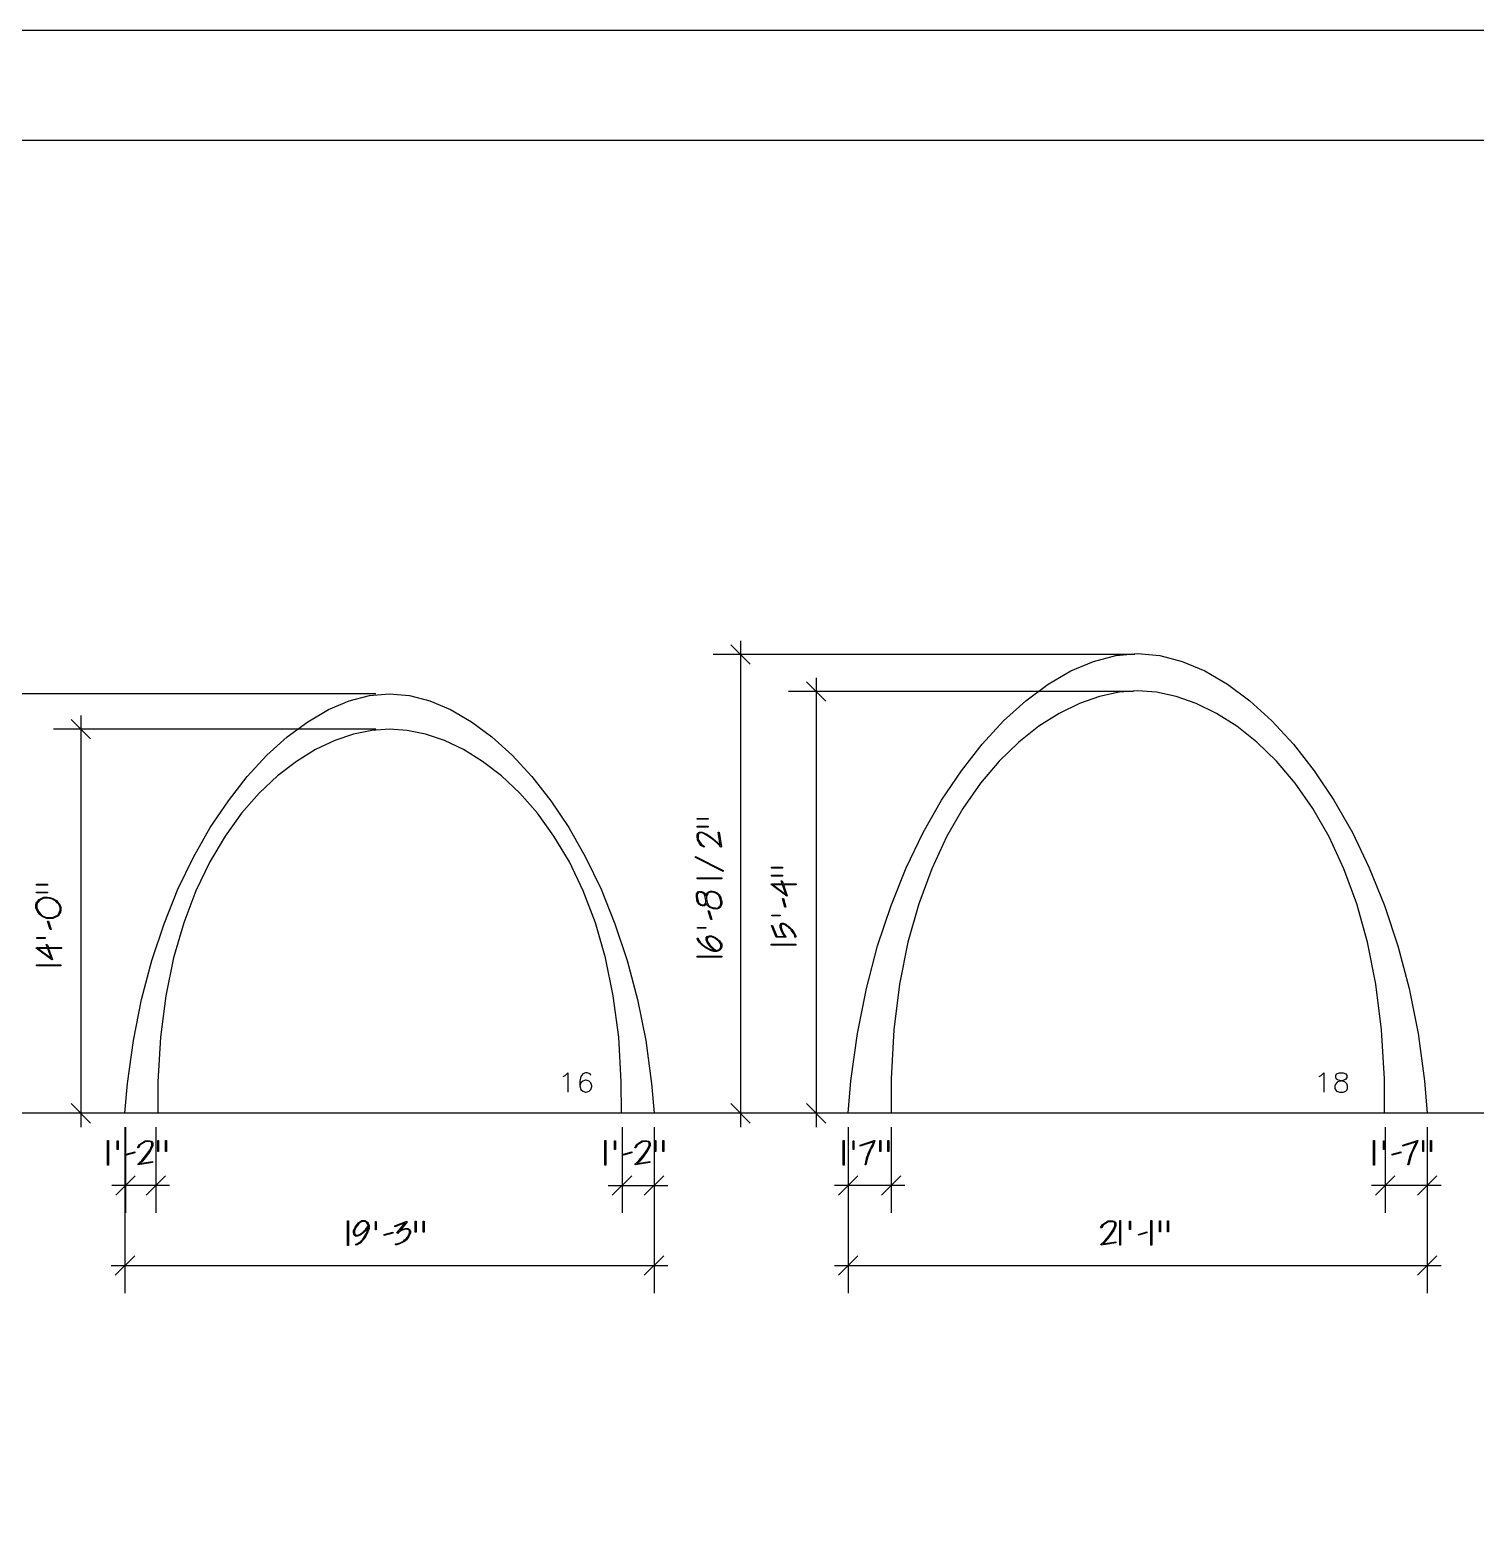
# Model space of a CAD drawing. Extents: x -97.3 to -8.2, y -85.6 to -26.1.
# Drawn here: x -47.32 to -31.03, y -43.06 to -26.12 of the extents above; entities that cross this region are included whole.
import ezdxf

# ---------------------------------------------------------------- set-up
doc = ezdxf.new("R2010")
doc.units = 0
for name, color, linetype in [('ARCHES', 18, 'CONTINUOUS'), ('DIMENSION', 18, 'CONTINUOUS'), ('NONE', 18, 'CONTINUOUS')]:
    doc.layers.add(name, color=color, linetype=linetype)

msp = doc.modelspace()

# ---------------------------------------------------------------- linework, layer by layer
at = {"layer": 'ARCHES'}
for points in [[(-34.841, -33.149), (-34.594, -33.171), (-34.342, -33.237), (-34.087, -33.345), (-33.832, -33.493), (-33.578, -33.682), (-33.329, -33.908), (-33.087, -34.171), (-32.853, -34.469), (-32.632, -34.801), (-32.424, -35.166), (-32.233, -35.562), (-32.061, -35.988), (-31.91, -36.442), (-31.783, -36.923), (-31.682, -37.43), (-31.61, -37.961), (-31.58, -38.328), (-31.588, -38.328), (-31.605, -38.328), (-31.63, -38.328), (-31.66, -38.328), (-31.696, -38.328), (-31.736, -38.328), (-31.778, -38.328), (-31.821, -38.328), (-31.864, -38.328), (-31.906, -38.328), (-31.946, -38.328), (-31.981, -38.328), (-32.012, -38.328), (-32.036, -38.328), (-32.053, -38.328), (-32.062, -38.328), (-32.063, -37.938), (-32.094, -37.386), (-32.159, -36.873), (-32.253, -36.401), (-32.374, -35.967), (-32.519, -35.572), (-32.685, -35.214), (-32.869, -34.893), (-33.068, -34.608), (-33.28, -34.36), (-33.5, -34.146), (-33.726, -33.967), (-33.955, -33.822), (-34.184, -33.711), (-34.41, -33.631), (-34.63, -33.585), (-34.841, -33.569), (-35.052, -33.585), (-35.272, -33.631), (-35.498, -33.711), (-35.727, -33.822), (-35.956, -33.967), (-36.182, -34.146), (-36.402, -34.36), (-36.613, -34.608), (-36.812, -34.893), (-36.996, -35.214), (-37.162, -35.572), (-37.307, -35.967), (-37.429, -36.401), (-37.523, -36.873), (-37.587, -37.386), (-37.618, -37.938), (-37.62, -38.328), (-37.628, -38.328), (-37.645, -38.328), (-37.669, -38.328), (-37.7, -38.328), (-37.736, -38.328), (-37.775, -38.328), (-37.817, -38.328), (-37.861, -38.328), (-37.904, -38.328), (-37.946, -38.328), (-37.985, -38.328), (-38.021, -38.328), (-38.052, -38.328), (-38.076, -38.328), (-38.093, -38.328), (-38.101, -38.328), (-38.071, -37.961), (-37.999, -37.43), (-37.898, -36.923), (-37.771, -36.442), (-37.62, -35.988), (-37.448, -35.562), (-37.257, -35.166), (-37.05, -34.801), (-36.828, -34.469), (-36.595, -34.171), (-36.352, -33.908), (-36.103, -33.682), (-35.85, -33.493), (-35.594, -33.345), (-35.339, -33.237), (-35.087, -33.171)], [(-43.268, -33.601), (-43.043, -33.622), (-42.813, -33.682), (-42.58, -33.78), (-42.347, -33.916), (-42.115, -34.088), (-41.887, -34.294), (-41.666, -34.534), (-41.452, -34.806), (-41.25, -35.109), (-41.06, -35.442), (-40.886, -35.804), (-40.729, -36.192), (-40.591, -36.607), (-40.475, -37.046), (-40.383, -37.509), (-40.317, -37.994), (-40.289, -38.328), (-40.295, -38.328), (-40.308, -38.328), (-40.327, -38.328), (-40.35, -38.328), (-40.378, -38.328), (-40.408, -38.328), (-40.44, -38.328), (-40.473, -38.328), (-40.506, -38.328), (-40.538, -38.328), (-40.568, -38.328), (-40.595, -38.328), (-40.619, -38.328), (-40.637, -38.328), (-40.65, -38.328), (-40.657, -38.328), (-40.658, -37.973), (-40.687, -37.471), (-40.748, -37.005), (-40.836, -36.576), (-40.95, -36.181), (-41.086, -35.822), (-41.243, -35.496), (-41.416, -35.204), (-41.603, -34.946), (-41.801, -34.72), (-42.008, -34.526), (-42.22, -34.363), (-42.436, -34.231), (-42.651, -34.129), (-42.863, -34.057), (-43.07, -34.015), (-43.268, -34.001), (-43.467, -34.015), (-43.673, -34.057), (-43.886, -34.129), (-44.101, -34.231), (-44.316, -34.363), (-44.529, -34.526), (-44.736, -34.72), (-44.934, -34.946), (-45.121, -35.204), (-45.294, -35.496), (-45.45, -35.822), (-45.587, -36.181), (-45.7, -36.576), (-45.789, -37.005), (-45.849, -37.471), (-45.879, -37.973), (-45.88, -38.328), (-45.886, -38.328), (-45.899, -38.328), (-45.918, -38.328), (-45.941, -38.328), (-45.969, -38.328), (-45.999, -38.328), (-46.031, -38.328), (-46.064, -38.328), (-46.097, -38.328), (-46.129, -38.328), (-46.159, -38.328), (-46.186, -38.328), (-46.21, -38.328), (-46.228, -38.328), (-46.241, -38.328), (-46.248, -38.328), (-46.22, -37.994), (-46.154, -37.509), (-46.062, -37.046), (-45.946, -36.607), (-45.808, -36.192), (-45.651, -35.804), (-45.476, -35.442), (-45.287, -35.109), (-45.084, -34.806), (-44.871, -34.534), (-44.65, -34.294), (-44.422, -34.088), (-44.19, -33.916), (-43.957, -33.78), (-43.724, -33.682), (-43.494, -33.622)]]:
    msp.add_lwpolyline(points, close=True, dxfattribs=at)
at = {"layer": 'DIMENSION'}
for points in [[(-39.315, -33.005), (-39.315, -33.16)], [(-34.872, -33.16), (-39.625, -33.16)], [(-39.206, -33.269), (-39.425, -33.05)], [(-39.315, -33.16), (-39.315, -38.328)], [(-38.354, -33.686), (-38.573, -33.467)], [(-38.464, -33.422), (-38.464, -33.577)], [(-43.423, -33.601), (-47.802, -33.601)], [(-34.89, -33.577), (-38.773, -33.577)], [(-38.464, -33.577), (-38.464, -38.328)], [(-46.745, -33.846), (-46.745, -34.001)], [(-43.423, -34.001), (-47.054, -34.001)], [(-46.635, -34.11), (-46.854, -33.891)], [(-46.745, -34.001), (-46.745, -38.328)], [(-46.854, -38.219), (-46.635, -38.438)], [(-39.425, -38.219), (-39.206, -38.438)], [(-38.573, -38.219), (-38.354, -38.438)], [(-46.402, -38.328), (-47.802, -38.328)], [(-46.402, -38.328), (-47.054, -38.328)], [(-46.745, -38.328), (-46.745, -38.483)], [(-38.256, -38.328), (-39.625, -38.328)], [(-39.315, -38.328), (-39.315, -38.483)], [(-38.256, -38.328), (-38.773, -38.328)], [(-38.464, -38.328), (-38.464, -38.483)], [(-46.248, -38.483), (-46.248, -40.354)], [(-46.241, -38.483), (-46.241, -39.451)], [(-45.899, -38.483), (-45.899, -39.451)], [(-40.65, -38.483), (-40.65, -39.451)], [(-40.289, -38.483), (-40.289, -40.354)], [(-40.289, -38.483), (-40.289, -39.451)], [(-38.101, -38.483), (-38.101, -40.354)], [(-38.101, -38.483), (-38.101, -39.451)], [(-37.62, -38.483), (-37.62, -39.451)], [(-32.053, -38.483), (-32.053, -39.451)], [(-31.58, -38.483), (-31.58, -40.354)], [(-31.58, -38.483), (-31.58, -39.451)], [(-46.132, -39.032), (-46.351, -39.251)], [(-46.009, -39.251), (-45.79, -39.032)], [(-40.541, -39.032), (-40.76, -39.251)], [(-40.399, -39.251), (-40.18, -39.032)], [(-37.992, -39.032), (-38.211, -39.251)], [(-37.729, -39.251), (-37.51, -39.032)], [(-31.944, -39.032), (-32.163, -39.251)], [(-31.69, -39.251), (-31.471, -39.032)], [(-46.241, -39.141), (-46.396, -39.141)], [(-45.899, -39.141), (-46.241, -39.141)], [(-45.745, -39.141), (-45.899, -39.141)], [(-40.805, -39.141), (-40.65, -39.141)], [(-40.65, -39.141), (-40.289, -39.141)], [(-40.289, -39.141), (-40.134, -39.141)], [(-38.101, -39.141), (-38.256, -39.141)], [(-37.62, -39.141), (-38.101, -39.141)], [(-37.465, -39.141), (-37.62, -39.141)], [(-32.053, -39.141), (-32.208, -39.141)], [(-31.58, -39.141), (-32.053, -39.141)], [(-31.425, -39.141), (-31.58, -39.141)], [(-46.138, -39.935), (-46.357, -40.153)], [(-40.399, -40.153), (-40.18, -39.935)], [(-37.992, -39.935), (-38.211, -40.153)], [(-31.69, -40.153), (-31.471, -39.935)], [(-46.402, -40.044), (-46.248, -40.044)], [(-46.248, -40.044), (-40.289, -40.044)], [(-40.289, -40.044), (-40.134, -40.044)], [(-38.256, -40.044), (-38.101, -40.044)], [(-38.101, -40.044), (-31.58, -40.044)], [(-31.58, -40.044), (-31.425, -40.044)]]:
    msp.add_lwpolyline(points, dxfattribs=at)
for points in [[(-39.679, -35.005), (-39.679, -35.015), (-39.804, -35.015), (-39.804, -35.005)], [(-39.804, -35.094), (-39.679, -35.094), (-39.679, -35.105), (-39.804, -35.105)], [(-39.768, -35.159), (-39.748, -35.159), (-39.693, -35.184), (-39.657, -35.21), (-39.627, -35.231), (-39.573, -35.276), (-39.549, -35.3), (-39.548, -35.301), (-39.546, -35.304), (-39.544, -35.306), (-39.567, -35.161), (-39.556, -35.161), (-39.53, -35.326), (-39.537, -35.329), (-39.541, -35.325), (-39.55, -35.315), (-39.556, -35.308), (-39.579, -35.285), (-39.632, -35.24), (-39.662, -35.219), (-39.697, -35.195), (-39.749, -35.17), (-39.766, -35.17), (-39.78, -35.17), (-39.793, -35.188), (-39.792, -35.205), (-39.791, -35.243), (-39.756, -35.301), (-39.723, -35.32), (-39.723, -35.331), (-39.762, -35.31), (-39.801, -35.247), (-39.802, -35.205), (-39.803, -35.194), (-39.798, -35.177), (-39.793, -35.171), (-39.789, -35.165), (-39.776, -35.159)], [(-39.822, -35.436), (-39.512, -35.594), (-39.512, -35.605), (-39.822, -35.447)], [(-39.527, -35.676), (-39.527, -35.686), (-39.805, -35.686), (-39.805, -35.676)], [(-38.846, -35.709), (-38.834, -35.744), (-38.688, -35.744), (-38.688, -35.754), (-38.83, -35.754), (-38.788, -35.879), (-38.795, -35.883), (-38.971, -35.75), (-38.967, -35.744), (-38.845, -35.744), (-38.857, -35.709)], [(-38.843, -35.555), (-38.843, -35.565), (-38.968, -35.565), (-38.968, -35.555)], [(-38.968, -35.645), (-38.843, -35.645), (-38.843, -35.655), (-38.968, -35.655)], [(-47.12, -35.745), (-47.12, -35.756), (-47.245, -35.756), (-47.245, -35.745)], [(-47.245, -35.835), (-47.12, -35.835), (-47.12, -35.845), (-47.245, -35.845)], [(-39.633, -35.826), (-39.612, -35.829), (-39.578, -35.843), (-39.566, -35.854), (-39.555, -35.865), (-39.538, -35.898), (-39.532, -35.92), (-39.53, -35.928), (-39.527, -35.945), (-39.527, -35.953), (-39.527, -35.97), (-39.536, -35.996), (-39.545, -36.007), (-39.555, -36.018), (-39.581, -36.027), (-39.598, -36.026), (-39.618, -36.024), (-39.65, -36.015), (-39.662, -36.008), (-39.674, -36), (-39.693, -35.978), (-39.698, -35.963), (-39.702, -35.977), (-39.719, -35.99), (-39.733, -35.99), (-39.736, -35.99), (-39.743, -35.99), (-39.747, -35.989), (-39.763, -35.985), (-39.786, -35.972), (-39.793, -35.962), (-39.798, -35.954), (-39.806, -35.927), (-39.809, -35.908), (-39.81, -35.902), (-39.811, -35.889), (-39.811, -35.883), (-39.811, -35.855), (-39.789, -35.828), (-39.767, -35.829), (-39.754, -35.83), (-39.733, -35.837), (-39.726, -35.843), (-39.72, -35.849), (-39.71, -35.866), (-39.706, -35.878), (-39.703, -35.866), (-39.692, -35.846), (-39.684, -35.839), (-39.676, -35.832), (-39.656, -35.825), (-39.644, -35.825), (-39.641, -35.825), (-39.636, -35.826)], [(-39.768, -35.839), (-39.785, -35.838), (-39.802, -35.86), (-39.802, -35.882), (-39.802, -35.887), (-39.8, -35.9), (-39.799, -35.907), (-39.796, -35.924), (-39.789, -35.948), (-39.785, -35.955), (-39.779, -35.963), (-39.759, -35.975), (-39.745, -35.978), (-39.742, -35.979), (-39.737, -35.98), (-39.734, -35.98), (-39.719, -35.98), (-39.705, -35.957), (-39.706, -35.935), (-39.706, -35.93), (-39.708, -35.917), (-39.709, -35.909), (-39.713, -35.891), (-39.721, -35.866), (-39.726, -35.86), (-39.732, -35.85), (-39.753, -35.84)], [(-39.635, -35.836), (-39.637, -35.836), (-39.641, -35.835), (-39.644, -35.835), (-39.657, -35.835), (-39.678, -35.846), (-39.685, -35.856), (-39.692, -35.866), (-39.699, -35.891), (-39.698, -35.906), (-39.698, -35.907), (-39.698, -35.907), (-39.698, -35.908), (-39.697, -35.913), (-39.696, -35.926), (-39.695, -35.933), (-39.692, -35.953), (-39.676, -35.983), (-39.664, -35.993), (-39.652, -36.002), (-39.619, -36.013), (-39.597, -36.015), (-39.583, -36.017), (-39.561, -36.008), (-39.552, -35.999), (-39.545, -35.991), (-39.537, -35.967), (-39.537, -35.953), (-39.537, -35.946), (-39.539, -35.931), (-39.541, -35.923), (-39.547, -35.902), (-39.563, -35.872), (-39.573, -35.862), (-39.584, -35.852), (-39.615, -35.839)], [(-38.841, -35.754), (-38.949, -35.754), (-38.804, -35.863)], [(-47.082, -35.901), (-47.059, -35.907), (-47.02, -35.932), (-47.003, -35.95), (-46.986, -35.969), (-46.969, -36.009), (-46.969, -36.03), (-46.969, -36.041), (-46.975, -36.062), (-46.981, -36.072), (-46.998, -36.102), (-47.061, -36.133), (-47.106, -36.133), (-47.133, -36.133), (-47.182, -36.11), (-47.206, -36.087), (-47.228, -36.063), (-47.251, -36.015), (-47.251, -35.99), (-47.251, -35.976), (-47.243, -35.951), (-47.234, -35.941), (-47.214, -35.918), (-47.163, -35.894), (-47.132, -35.894), (-47.12, -35.894), (-47.095, -35.898)], [(-47.084, -35.912), (-47.097, -35.908), (-47.121, -35.905), (-47.132, -35.905), (-47.161, -35.905), (-47.207, -35.927), (-47.226, -35.948), (-47.233, -35.957), (-47.241, -35.979), (-47.241, -35.992), (-47.241, -36.015), (-47.22, -36.059), (-47.198, -36.081), (-47.177, -36.102), (-47.131, -36.123), (-47.106, -36.123), (-47.065, -36.123), (-47.006, -36.095), (-46.989, -36.066), (-46.984, -36.057), (-46.979, -36.038), (-46.979, -36.028), (-46.979, -36.01), (-46.995, -35.973), (-47.011, -35.956), (-47.027, -35.939), (-47.063, -35.917)], [(-39.668, -36.047), (-39.64, -36.144), (-39.651, -36.144), (-39.678, -36.048)], [(-38.832, -35.908), (-38.804, -36.004), (-38.815, -36.005), (-38.842, -35.908)], [(-47.109, -36.163), (-47.081, -36.259), (-47.092, -36.259), (-47.119, -36.163)], [(-38.848, -36.187), (-38.847, -36.186), (-38.844, -36.186), (-38.842, -36.186), (-38.832, -36.186), (-38.805, -36.199), (-38.788, -36.212), (-38.77, -36.225), (-38.738, -36.256), (-38.725, -36.273), (-38.71, -36.293), (-38.694, -36.329), (-38.692, -36.345), (-38.703, -36.345), (-38.704, -36.33), (-38.719, -36.297), (-38.733, -36.278), (-38.746, -36.262), (-38.775, -36.233), (-38.792, -36.22), (-38.808, -36.208), (-38.833, -36.196), (-38.841, -36.196), (-38.845, -36.196), (-38.852, -36.2), (-38.854, -36.203), (-38.857, -36.207), (-38.859, -36.216), (-38.859, -36.221), (-38.859, -36.234), (-38.847, -36.27), (-38.834, -36.292), (-38.823, -36.312), (-38.807, -36.335), (-38.803, -36.337), (-38.803, -36.345), (-38.914, -36.343), (-38.967, -36.214), (-38.956, -36.214), (-38.908, -36.333), (-38.819, -36.335), (-38.827, -36.324), (-38.843, -36.298), (-38.85, -36.284), (-38.859, -36.264), (-38.868, -36.233), (-38.868, -36.221), (-38.868, -36.208), (-38.858, -36.191)], [(-38.868, -36.094), (-38.868, -36.104), (-38.964, -36.104), (-38.964, -36.094)], [(-47.146, -36.349), (-47.146, -36.359), (-47.241, -36.359), (-47.241, -36.349)], [(-39.678, -36.333), (-39.674, -36.331), (-39.666, -36.33), (-39.661, -36.33), (-39.641, -36.33), (-39.598, -36.347), (-39.576, -36.365), (-39.551, -36.384), (-39.527, -36.423), (-39.527, -36.443), (-39.527, -36.455), (-39.536, -36.477), (-39.545, -36.486), (-39.555, -36.495), (-39.582, -36.504), (-39.6, -36.504), (-39.615, -36.504), (-39.654, -36.492), (-39.678, -36.48), (-39.702, -36.468), (-39.743, -36.439), (-39.76, -36.422), (-39.779, -36.404), (-39.801, -36.37), (-39.803, -36.354), (-39.793, -36.354), (-39.791, -36.368), (-39.77, -36.4), (-39.752, -36.417), (-39.735, -36.433), (-39.696, -36.46), (-39.674, -36.471), (-39.651, -36.483), (-39.615, -36.494), (-39.6, -36.494), (-39.585, -36.494), (-39.562, -36.486), (-39.553, -36.478), (-39.545, -36.471), (-39.537, -36.452), (-39.537, -36.442), (-39.537, -36.424), (-39.56, -36.39), (-39.582, -36.372), (-39.603, -36.356), (-39.641, -36.339), (-39.658, -36.339), (-39.663, -36.339), (-39.67, -36.341), (-39.673, -36.342), (-39.682, -36.346), (-39.69, -36.358), (-39.69, -36.367), (-39.69, -36.377), (-39.679, -36.402), (-39.668, -36.417), (-39.659, -36.43), (-39.637, -36.454), (-39.624, -36.466), (-39.612, -36.477), (-39.595, -36.489), (-39.59, -36.49), (-39.603, -36.491), (-39.609, -36.49), (-39.627, -36.478), (-39.639, -36.466), (-39.651, -36.455), (-39.672, -36.431), (-39.68, -36.417), (-39.691, -36.402), (-39.701, -36.375), (-39.701, -36.364), (-39.701, -36.353), (-39.689, -36.337)], [(-39.705, -36.234), (-39.705, -36.244), (-39.8, -36.244), (-39.8, -36.234)], [(-47.123, -36.426), (-47.111, -36.461), (-46.965, -36.461), (-46.965, -36.471), (-47.108, -36.471), (-47.065, -36.596), (-47.072, -36.6), (-47.248, -36.467), (-47.245, -36.461), (-47.122, -36.461), (-47.134, -36.426)], [(-47.118, -36.471), (-47.226, -36.471), (-47.081, -36.58)], [(-39.527, -36.559), (-39.527, -36.57), (-39.805, -36.57), (-39.805, -36.559)], [(-38.691, -36.424), (-38.691, -36.434), (-38.969, -36.434), (-38.969, -36.424)], [(-46.969, -36.657), (-46.969, -36.667), (-47.246, -36.667), (-47.246, -36.657)], [(-46.435, -38.912), (-46.445, -38.912), (-46.445, -38.634), (-46.435, -38.634)], [(-46.324, -38.735), (-46.335, -38.735), (-46.335, -38.639), (-46.324, -38.639)], [(-46.138, -38.772), (-46.235, -38.799), (-46.235, -38.789), (-46.138, -38.761)], [(-45.935, -38.672), (-45.935, -38.691), (-45.96, -38.746), (-45.985, -38.782), (-46.006, -38.812), (-46.052, -38.866), (-46.076, -38.891), (-46.077, -38.891), (-46.079, -38.894), (-46.081, -38.895), (-45.937, -38.872), (-45.937, -38.883), (-46.101, -38.91), (-46.105, -38.902), (-46.101, -38.899), (-46.09, -38.889), (-46.084, -38.883), (-46.06, -38.86), (-46.016, -38.808), (-45.994, -38.777), (-45.97, -38.742), (-45.946, -38.691), (-45.946, -38.674), (-45.946, -38.66), (-45.963, -38.647), (-45.98, -38.647), (-46.019, -38.649), (-46.076, -38.683), (-46.095, -38.716), (-46.107, -38.716), (-46.085, -38.678), (-46.022, -38.638), (-45.98, -38.637), (-45.97, -38.637), (-45.953, -38.641), (-45.946, -38.646), (-45.94, -38.651), (-45.934, -38.664)], [(-45.87, -38.636), (-45.87, -38.76), (-45.88, -38.76), (-45.88, -38.636)], [(-45.78, -38.76), (-45.791, -38.76), (-45.791, -38.636), (-45.78, -38.636)], [(-40.834, -38.912), (-40.845, -38.912), (-40.845, -38.634), (-40.834, -38.634)], [(-40.724, -38.735), (-40.734, -38.735), (-40.734, -38.639), (-40.724, -38.639)], [(-40.538, -38.772), (-40.634, -38.799), (-40.634, -38.789), (-40.538, -38.761)], [(-40.334, -38.672), (-40.334, -38.691), (-40.359, -38.746), (-40.385, -38.782), (-40.406, -38.812), (-40.451, -38.866), (-40.475, -38.891), (-40.476, -38.891), (-40.479, -38.894), (-40.481, -38.895), (-40.336, -38.872), (-40.336, -38.883), (-40.501, -38.91), (-40.504, -38.902), (-40.5, -38.899), (-40.49, -38.889), (-40.483, -38.883), (-40.46, -38.86), (-40.415, -38.808), (-40.394, -38.777), (-40.37, -38.742), (-40.345, -38.691), (-40.345, -38.674), (-40.345, -38.66), (-40.363, -38.647), (-40.38, -38.647), (-40.418, -38.649), (-40.476, -38.683), (-40.495, -38.716), (-40.506, -38.716), (-40.485, -38.678), (-40.422, -38.638), (-40.38, -38.637), (-40.369, -38.637), (-40.352, -38.641), (-40.346, -38.646), (-40.34, -38.651), (-40.334, -38.664)], [(-40.269, -38.636), (-40.269, -38.76), (-40.28, -38.76), (-40.28, -38.636)], [(-40.18, -38.76), (-40.19, -38.76), (-40.19, -38.636), (-40.18, -38.636)], [(-38.148, -38.912), (-38.158, -38.912), (-38.158, -38.634), (-38.148, -38.634)], [(-38.037, -38.735), (-38.047, -38.735), (-38.047, -38.639), (-38.037, -38.639)], [(-37.801, -38.636), (-37.808, -38.655), (-37.826, -38.698), (-37.838, -38.722), (-37.85, -38.745), (-37.866, -38.782), (-37.871, -38.796), (-37.88, -38.819), (-37.895, -38.876), (-37.902, -38.91), (-37.912, -38.91), (-37.905, -38.877), (-37.891, -38.82), (-37.882, -38.797), (-37.877, -38.782), (-37.861, -38.746), (-37.851, -38.725), (-37.839, -38.702), (-37.822, -38.664), (-37.816, -38.649), (-37.968, -38.698), (-37.968, -38.688), (-37.809, -38.636)], [(-37.734, -38.636), (-37.734, -38.76), (-37.745, -38.76), (-37.745, -38.636)], [(-37.645, -38.76), (-37.655, -38.76), (-37.655, -38.636), (-37.645, -38.636)], [(-32.175, -38.912), (-32.185, -38.912), (-32.185, -38.634), (-32.175, -38.634)], [(-32.064, -38.735), (-32.074, -38.735), (-32.074, -38.639), (-32.064, -38.639)], [(-31.878, -38.772), (-31.974, -38.799), (-31.974, -38.789), (-31.878, -38.761)], [(-31.687, -38.636), (-31.694, -38.655), (-31.713, -38.698), (-31.724, -38.722), (-31.736, -38.745), (-31.753, -38.782), (-31.758, -38.796), (-31.766, -38.819), (-31.781, -38.876), (-31.788, -38.91), (-31.798, -38.91), (-31.792, -38.877), (-31.777, -38.82), (-31.769, -38.797), (-31.763, -38.782), (-31.748, -38.746), (-31.737, -38.725), (-31.726, -38.702), (-31.708, -38.664), (-31.703, -38.649), (-31.854, -38.698), (-31.854, -38.688), (-31.695, -38.636)], [(-31.621, -38.636), (-31.621, -38.76), (-31.631, -38.76), (-31.631, -38.636)], [(-31.531, -38.76), (-31.542, -38.76), (-31.542, -38.636), (-31.531, -38.636)], [(-43.729, -39.818), (-43.74, -39.818), (-43.74, -39.54), (-43.729, -39.54)], [(-43.649, -39.813), (-43.649, -39.802), (-43.635, -39.8), (-43.603, -39.78), (-43.586, -39.762), (-43.57, -39.745), (-43.543, -39.706), (-43.532, -39.684), (-43.52, -39.661), (-43.509, -39.625), (-43.509, -39.61), (-43.509, -39.595), (-43.517, -39.572), (-43.525, -39.563), (-43.532, -39.555), (-43.551, -39.547), (-43.562, -39.547), (-43.579, -39.547), (-43.613, -39.569), (-43.631, -39.592), (-43.647, -39.613), (-43.664, -39.651), (-43.664, -39.668), (-43.664, -39.673), (-43.662, -39.68), (-43.661, -39.683), (-43.657, -39.692), (-43.645, -39.7), (-43.636, -39.7), (-43.626, -39.7), (-43.601, -39.689), (-43.586, -39.679), (-43.573, -39.669), (-43.549, -39.647), (-43.537, -39.635), (-43.526, -39.622), (-43.514, -39.605), (-43.513, -39.6), (-43.511, -39.612), (-43.512, -39.618), (-43.524, -39.636), (-43.535, -39.648), (-43.547, -39.66), (-43.572, -39.682), (-43.585, -39.69), (-43.601, -39.701), (-43.628, -39.711), (-43.639, -39.711), (-43.65, -39.711), (-43.666, -39.699), (-43.671, -39.688), (-43.672, -39.684), (-43.673, -39.676), (-43.673, -39.671), (-43.673, -39.651), (-43.656, -39.609), (-43.638, -39.586), (-43.619, -39.561), (-43.58, -39.537), (-43.561, -39.537), (-43.548, -39.537), (-43.526, -39.546), (-43.518, -39.555), (-43.508, -39.565), (-43.499, -39.592), (-43.499, -39.61), (-43.499, -39.625), (-43.511, -39.664), (-43.523, -39.688), (-43.535, -39.712), (-43.564, -39.753), (-43.581, -39.77), (-43.6, -39.79), (-43.634, -39.811)], [(-43.418, -39.641), (-43.428, -39.641), (-43.428, -39.545), (-43.418, -39.545)], [(-43.04, -39.639), (-43.036, -39.644), (-43.033, -39.655), (-43.033, -39.662), (-43.033, -39.673), (-43.042, -39.699), (-43.05, -39.714), (-43.058, -39.727), (-43.078, -39.752), (-43.09, -39.763), (-43.1, -39.773), (-43.129, -39.789), (-43.148, -39.796), (-43.163, -39.802), (-43.188, -39.808), (-43.196, -39.808), (-43.198, -39.808), (-43.199, -39.808), (-43.2, -39.807), (-43.2, -39.797), (-43.199, -39.797), (-43.197, -39.797), (-43.195, -39.797), (-43.187, -39.797), (-43.164, -39.791), (-43.149, -39.786), (-43.133, -39.779), (-43.107, -39.764), (-43.098, -39.755), (-43.086, -39.744), (-43.067, -39.722), (-43.06, -39.71), (-43.051, -39.697), (-43.042, -39.673), (-43.042, -39.664), (-43.042, -39.659), (-43.045, -39.65), (-43.048, -39.646), (-43.053, -39.639), (-43.068, -39.633), (-43.079, -39.633), (-43.093, -39.633), (-43.124, -39.643), (-43.141, -39.653), (-43.157, -39.662), (-43.173, -39.676), (-43.173, -39.681), (-43.186, -39.674), (-43.094, -39.56), (-43.21, -39.606), (-43.21, -39.595), (-43.075, -39.542), (-43.071, -39.549), (-43.15, -39.647), (-43.129, -39.635), (-43.092, -39.624), (-43.076, -39.624), (-43.064, -39.624), (-43.046, -39.632)], [(-42.97, -39.542), (-42.97, -39.666), (-42.98, -39.666), (-42.98, -39.542)], [(-42.88, -39.666), (-42.891, -39.666), (-42.891, -39.542), (-42.88, -39.542)], [(-35.086, -39.575), (-35.086, -39.594), (-35.112, -39.649), (-35.137, -39.685), (-35.158, -39.715), (-35.203, -39.769), (-35.228, -39.793), (-35.229, -39.794), (-35.231, -39.797), (-35.233, -39.798), (-35.088, -39.775), (-35.088, -39.786), (-35.253, -39.812), (-35.256, -39.805), (-35.252, -39.802), (-35.242, -39.792), (-35.235, -39.786), (-35.212, -39.763), (-35.167, -39.711), (-35.146, -39.68), (-35.122, -39.645), (-35.098, -39.594), (-35.098, -39.577), (-35.098, -39.563), (-35.115, -39.549), (-35.132, -39.55), (-35.17, -39.552), (-35.228, -39.586), (-35.247, -39.619), (-35.259, -39.619), (-35.237, -39.581), (-35.174, -39.541), (-35.132, -39.54), (-35.121, -39.54), (-35.104, -39.544), (-35.098, -39.549), (-35.092, -39.554), (-35.086, -39.567)], [(-35.034, -39.815), (-35.044, -39.815), (-35.044, -39.537), (-35.034, -39.537)], [(-34.923, -39.638), (-34.934, -39.638), (-34.934, -39.542), (-34.923, -39.542)], [(-34.683, -39.815), (-34.694, -39.815), (-34.694, -39.537), (-34.683, -39.537)], [(-34.585, -39.539), (-34.585, -39.663), (-34.596, -39.663), (-34.596, -39.539)], [(-34.496, -39.663), (-34.506, -39.663), (-34.506, -39.539), (-34.496, -39.539)], [(-43.232, -39.678), (-43.328, -39.705), (-43.328, -39.695), (-43.232, -39.667)], [(-34.737, -39.675), (-34.834, -39.702), (-34.834, -39.692), (-34.737, -39.664)]]:
    msp.add_lwpolyline(points, close=True, dxfattribs=at)
at = {"layer": 'NONE'}
for points in [[(-97.313, -26.124), (-8.161, -26.124), (-8.161, -85.559), (-97.313, -85.559)], [(-94.836, -27.363), (-13.733, -27.363), (-13.733, -84.321), (-94.836, -84.321)], [(-32.57, -38.089), (-32.528, -38.089), (-32.497, -38.079), (-32.487, -38.069), (-32.477, -38.048), (-32.477, -38.017), (-32.487, -37.996), (-32.508, -37.975), (-32.539, -37.965), (-32.58, -37.955), (-32.601, -37.944), (-32.611, -37.924), (-32.611, -37.903), (-32.601, -37.882), (-32.57, -37.872), (-32.528, -37.872), (-32.497, -37.882), (-32.487, -37.903), (-32.487, -37.924), (-32.497, -37.944), (-32.518, -37.955), (-32.559, -37.965), (-32.591, -37.975), (-32.611, -37.996), (-32.622, -38.017), (-32.622, -38.048), (-32.611, -38.069), (-32.601, -38.079)]]:
    msp.add_lwpolyline(points, close=True, dxfattribs=at)
for points in [[(-41.311, -37.913), (-41.29, -37.903), (-41.259, -37.872), (-41.259, -38.089)], [(-41, -37.903), (-41.01, -37.882), (-41.041, -37.872), (-41.062, -37.872), (-41.093, -37.882), (-41.114, -37.913), (-41.124, -37.965), (-41.124, -38.017), (-41.114, -38.058), (-41.093, -38.079), (-41.062, -38.089), (-41.052, -38.089), (-41.02, -38.079), (-41, -38.058), (-40.989, -38.027), (-40.989, -38.017), (-41, -37.986), (-41.02, -37.965), (-41.052, -37.955), (-41.062, -37.955), (-41.093, -37.965), (-41.114, -37.986), (-41.124, -38.017)], [(-32.798, -37.913), (-32.777, -37.903), (-32.746, -37.872), (-32.746, -38.089)], [(-18.756, -38.328), (-92.739, -38.328)]]:
    msp.add_lwpolyline(points, dxfattribs=at)

doc.saveas('drawing.dxf')
